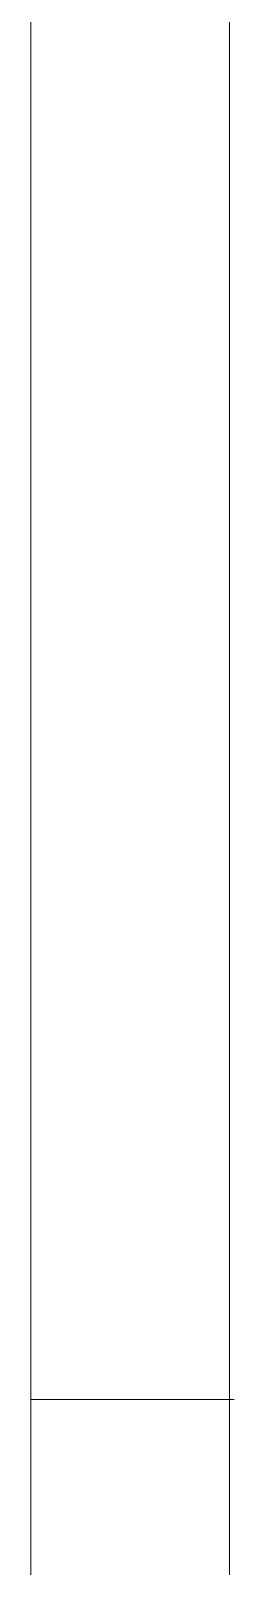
# Model space of a CAD drawing. Header units: millimetres. Extents: x -962 to 79815, y -55582 to 115780.
# Drawn here: x -962 to 23, y 100692 to 108136 of the extents above; entities that cross this region are included whole.
import ezdxf

# ---------------------------------------------------------------- set-up
doc = ezdxf.new("R2010")
doc.units = ezdxf.units.MM
doc.layers.add('01 Heavy line', color=7, linetype='Continuous', lineweight=18)

# ---------------------------------------------------------------- blocks, each defined once
blk = doc.blocks.new('00-Greenex-京立蔚蓝英文图框')
at = {"layer": '01 Heavy line', "color": 4}
for p, q in [((-5, 8), (-5, -289)), ((0.1219512195093557, -66.248902439027), (-5, -66.248902439027))]:
    blk.add_line(p, q, dxfattribs=at)
at = {"layer": '01 Heavy line', "color": 7, "lineweight": 18}
blk.add_line((0, 0), (0, -283.7759080170654), dxfattribs=at)

msp = doc.modelspace()

# ---------------------------------------------------------------- block references
at = {"xscale": 192.3257142857143, "yscale": 192.3257142857143, "zscale": 192.3257142857143}
msp.add_blockref('00-Greenex-京立蔚蓝英文图框', (0, 114241.4742857143), dxfattribs=at)

doc.saveas('drawing.dxf')
